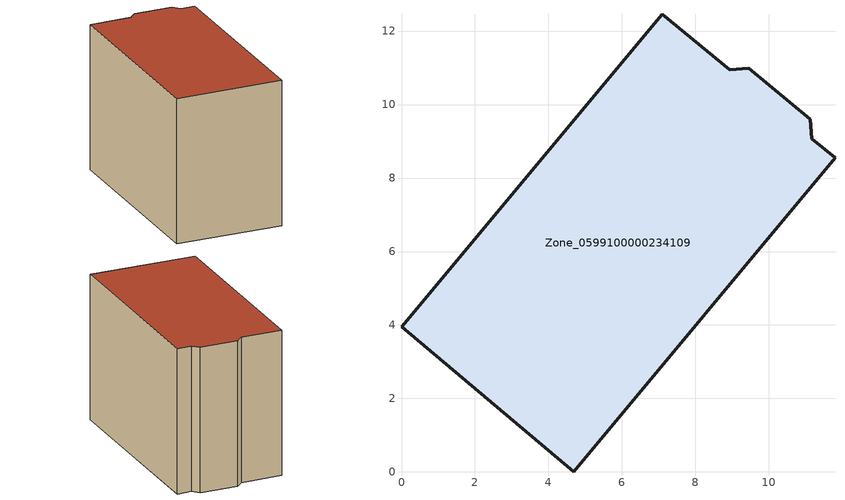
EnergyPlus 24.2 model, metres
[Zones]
Zone_0599100000234109
 floor ground (C_G): 8.93,10.94 9.45,10.99 11.12,9.59 11.17,9.07 11.8,8.55 4.68,0 0,3.95 7.1,12.46 z0
 wall outside (C_F): 4.68,0 11.8,8.55 11.17,9.07 11.12,9.59 9.45,10.99 8.93,10.94 7.1,12.46 0,3.95 4.68,0 z0:8.37
 roof outside (C_R): 7.1,12.46 0,3.95 4.68,0 11.8,8.55 11.17,9.07 11.12,9.59 9.45,10.99 8.93,10.94 z8.37
[BUILDING]
Pand.0599100000234109: North Axis=0; Terrain=City; Loads Convergence Tolerance Value=0.04; Temperature Convergence Tolerance Value=0.4; Solar Distribution=FullExterior; Maximum Number of Warmup Days=25; Minimum Number of Warmup Days=1
[Site:Location]
Rotterdam.The.Hague.AP_ZH_NLD Design_Conditions: Latitude=51.96; Longitude=4.45; Time Zone=1; Elevation=-4.5
[SITE:GROUNDTEMPERATURE:BUILDINGSURFACE]
18, 18, 18, 18, 18, 18, 18, 18, 18, 18, 18, 18
[MATERIAL] Thermal Absorptance=0.9; Solar Absorptance=0.7; Visible Absorptance=0.7
Name | Roughness | Thickness | Conductivity | Density | Specific Heat
G.TI.1946-1964 | MediumSmooth | 0.15 | 1 | 540 | 1210
F.TI.1946-1964 | Rough | 0.3 | 0.857143 | 1920 | 840
R.TI.1946-1964 | MediumRough | 0.2 | 0.277778 | 1500 | 1000
[CONSTRUCTION]
C_G: G.TI.1946-1964
C_F: F.TI.1946-1964
C_R: R.TI.1946-1964
[ZONE]
Zone_0599100000234109: Type=1; Multiplier=1; Ceiling Height=Autocalculate; Volume=Autocalculate; Floor Area=autocalculate; Part of Total Floor Area=Yes
[ZONEINFILTRATION:DESIGNFLOWRATE]
Infil_Zone_0599100000234109: Zone or ZoneList or Space or SpaceList=Zone_0599100000234109; Schedule=AlwaysOn; Design Flow Rate Calculation Method=Flow/Area; Flow Rate per Floor Area=0.003; Constant Term Coefficient=1; Temperature Term Coefficient=0; Velocity Term Coefficient=0; Velocity Squared Term Coefficient=0
[HVACTEMPLATE:ZONE:IDEALLOADSAIRSYSTEM]
Zone_0599100000234109: Maximum Heating Supply Air Temperature=50; Minimum Cooling Supply Air Temperature=13; Maximum Heating Supply Air Humidity Ratio=0.0156; Minimum Cooling Supply Air Humidity Ratio=0.0077; Heating Limit=NoLimit; Cooling Limit=NoLimit; Dehumidification Control Type=ConstantSensibleHeatRatio; Cooling Sensible Heat Ratio=0.7; Dehumidification Setpoint=60; Humidification Control Type=None; Humidification Setpoint=30; Outdoor Air Method=None; Outdoor Air Flow Rate per Person=0.00944; Outdoor Air Flow Rate per Zone Floor Area=0; Outdoor Air Flow Rate per Zone=0; Demand Controlled Ventilation Type=None; Outdoor Air Economizer Type=NoEconomizer; Heat Recovery Type=None; Sensible Heat Recovery Effectiveness=0.7; Latent Heat Recovery Effectiveness=0.65
[ZONECONTROL:THERMOSTAT]
ThermostatControl_Zone_0599100000234109: Zone or ZoneList=Zone_0599100000234109; Control Type Schedule=DualSetpointControlType; Control 1=Thermostat_Zone_0599100000234109; Temperature Difference Between Cutout And Setpoint=0
[THERMOSTATSETPOINT:DUALSETPOINT]
Thermostat_Zone_0599100000234109: Heating Setpoint Temperature Schedule=HeatingSetpoint_Zone_0599100000234109; Cooling Setpoint Temperature Schedule=CoolingSetpoint_Zone_0599100000234109
[SCHEDULE:COMPACT]
HeatingSetpoint_Zone_0599100000234109: Through: 12/31, For: AllDays, Until: 24:00, 21
CoolingSetpoint_Zone_0599100000234109: Through: 12/31, For: AllDays, Until: 24:00, 24
DualSetpointControlType: Through: 12/31, For: AllDays, Until: 24:00, 4
AlwaysOn: Through: 12/31, For: AllDays, Until: 24:00, 1
